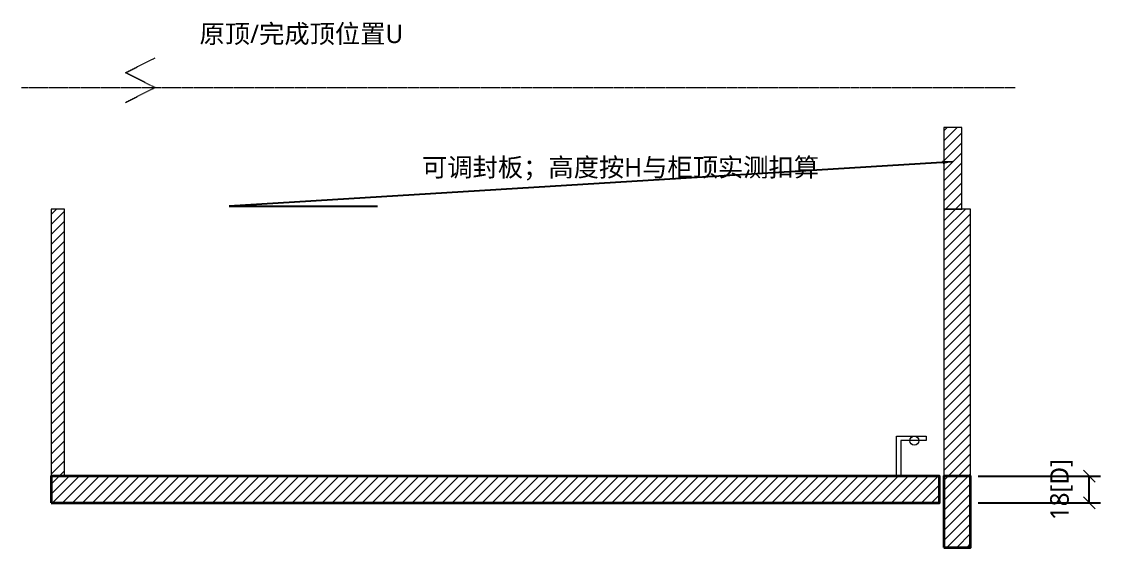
# Model space of a CAD drawing. Header units: millimetres. Extents: x -49496 to 320171, y -10186 to 2697.
# Drawn here: x 284980 to 285708, y -150 to 204 of the extents above; entities that cross this region are included whole.
import ezdxf

# ---------------------------------------------------------------- set-up
doc = ezdxf.new("R2010")
doc.units = ezdxf.units.MM
doc.linetypes.add('DASHED', pattern=[1.524, 1.27, -0.254])
for name, color, linetype, lineweight in [('A-DETAIL', 7, 'Continuous', 18), ('A-DIM', 7, 'Continuous', 13), ('A-HATCH', 8, 'Continuous', 9), ('A-OUTLINE', 7, 'Continuous', 35), ('A-PENDING', 8, 'DASHED', 13), ('A-SYMBOL', 7, 'Continuous', 18), ('A-TEXT', 7, 'Continuous', 13)]:
    doc.layers.add(name, color=color, linetype=linetype, lineweight=lineweight)
doc.styles.add('CN', font='NotoSansCJK-Regular.ttc')
doc.styles.add('OpenSansCondensed-Light', font='OpenSansCondensed-Light.ttf')
doc.dimstyles.new('EZDXF', dxfattribs={"dimtxt": 0.25, "dimasz": 0.175, "dimexe": 0.375, "dimexo": 0.125, "dimgap": 0.1, "dimtad": 1, "dimlfac": 100, "dimzin": 12, "dimdsep": 46, "dimtxsty": 'OpenSansCondensed-Light', "dimblk": 'ARCHTICK', "dimcen": 2.5, "dimazin": 3, "dimtfac": 0.5, "dimtmove": 2, "dimatfit": 3, "dimarcsym": 0})

# ---------------------------------------------------------------- blocks, each defined once
blk = doc.blocks.new('_ARCHTICK')
at = {"color": 0, "linetype": 'ByBlock', "const_width": 0.15}
blk.add_lwpolyline([(-0.5, -0.5), (0.5, 0.5)], dxfattribs=at)

msp = doc.modelspace()

# ---------------------------------------------------------------- hatches: boundary and pattern name
at = {"layer": 'A-HATCH'}
h = msp.add_hatch(dxfattribs=at)
h.set_pattern_fill('ANSI31', scale=1.5)
h.paths.add_polyline_path([(285602, 78), (285614, 78), (285614, 133), (285602, 133)])
h = msp.add_hatch(dxfattribs=at)
h.set_pattern_fill('ANSI31', scale=1.5)
h.paths.add_polyline_path([(285000, -102), (285009, -102), (285009, 78), (285000, 78)])
h = msp.add_hatch(dxfattribs=at)
h.set_pattern_fill('ANSI31', scale=1.5)
h.paths.add_polyline_path([(285602, -102), (285620, -102), (285620, 78), (285602, 78)])
h = msp.add_hatch(dxfattribs=at)
h.set_pattern_fill('ANSI31', scale=1.5)
h.paths.add_polyline_path([(285000, -120), (285599, -120), (285599, -102), (285000, -102)])
h = msp.add_hatch(dxfattribs=at)
h.set_pattern_fill('ANSI31', scale=1.5)
h.paths.add_polyline_path([(285602, -150), (285620, -150), (285620, -102), (285602, -102)])

# ---------------------------------------------------------------- linework, layer by layer
at = {"layer": 'A-DETAIL'}
for points in [[(285602, 78), (285614, 78), (285614, 133), (285602, 133)], [(285000, -102), (285009, -102), (285009, 78), (285000, 78)], [(285602, -102), (285620, -102), (285620, 78), (285602, 78)]]:
    msp.add_lwpolyline(points, close=True, dxfattribs=at)
at = {"layer": 'A-OUTLINE'}
for points in [[(285000, -120), (285599, -120), (285599, -102), (285000, -102)], [(285602, -150), (285620, -150), (285620, -102), (285602, -102)]]:
    msp.add_lwpolyline(points, close=True, dxfattribs=at)
at = {"layer": 'A-PENDING'}
msp.add_line((284980, 160), (285650, 160), dxfattribs=at)
msp.add_lwpolyline([(285050, 150), (285070, 160), (285050, 170), (285070, 180)], dxfattribs=at)
at = {"layer": 'A-SYMBOL'}
msp.add_lwpolyline([(285570, -102), (285570, -75), (285590, -75), (285590, -78), (285573, -78), (285573, -102)], dxfattribs=at)
msp.add_circle((285582, -78), 3, dxfattribs=at)

# ---------------------------------------------------------------- texts
at = {"layer": 'A-TEXT', "style": 'CN'}
for s, p in [('原顶/完成顶位置U', (285100, 190)), ('可调封板；高度按H与柜顶实测扣算', (285250, 100))]:
    msp.add_text(s, height=12.5, dxfattribs=at).set_placement(p)

# ---------------------------------------------------------------- dimensions: what is measured, and where the dimension line sits
at = {"layer": 'A-DIM'}
msp.add_linear_dim(base=(285700, -120), p1=(285620, -120), p2=(285620, -102), angle=90, dimstyle='EZDXF', override={"dimscale": 5, "dimtxt": 2.5, "dimasz": 2, "dimexe": 1.5, "dimexo": 1, "dimgap": 1, "dimtad": 1, "dimdec": 0, "dimlfac": 1, "dimzin": 8, "dimpost": '<>[D]', "dimtxsty": 'CN', "dimtsz": 0.8, "dimclrd": 0, "dimclre": 0, "dimclrt": 0}, dxfattribs=at).render()

# ---------------------------------------------------------------- leaders
at = {"layer": 'A-SYMBOL'}
msp.add_leader([(285608, 110), (285120, 80), (285220, 80)], dimstyle='EZDXF', override={"dimscale": 5, "dimasz": 1.4}, dxfattribs=at)

doc.saveas('drawing.dxf')
